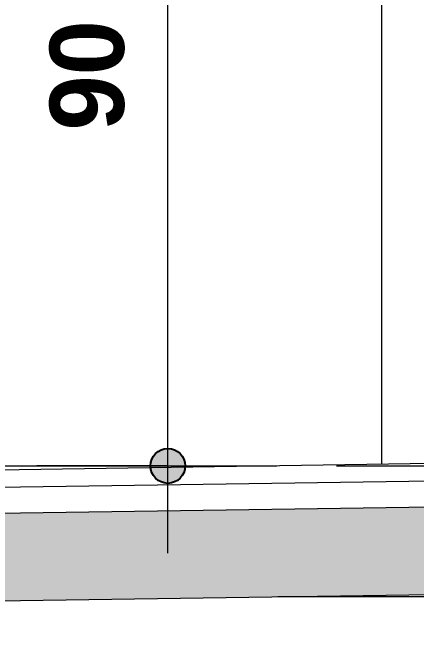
# Model space of a CAD drawing. Header units: metres. Extents: x 10.2 to 20.8, y -0.2 to 6.6.
# Drawn here: x 17.212 to 17.675, y -0.2 to 0.519 of the extents above; entities that cross this region are included whole.
import ezdxf

# ---------------------------------------------------------------- set-up
doc = ezdxf.new("R2010")
doc.units = ezdxf.units.M
doc.linetypes.add('_Pontos', pattern=[0.002, 0, -0.002])
for name, color, linetype, lineweight in [('Arestas comuns', 10, 'Continuous', 9), ('Cotas', 10, 'Continuous', 9), ('Cotas-50', 10, 'Continuous', 9), ('Níveis', 10, 'Continuous', 9), ('Padrão de corte', 7, 'Continuous', 20), ('Pilares estruturais', 7, 'Continuous', 5), ('Pisos', 7, 'Continuous', 5)]:
    doc.layers.add(name, color=color, linetype=linetype, lineweight=lineweight)
doc.styles.add('Century Gothic_B', font='GOTHICB.TTF', dxfattribs={"height": 0.085})
doc.dimstyles.new('externa_1_7_mm_azul_growarq_1', dxfattribs={"dimscale": 0.3048, "dimtxt": 0.088754, "dimasz": 0.524934, "dimexe": 0.164042, "dimexo": 0.0625, "dimgap": 0.082021, "dimtad": 1, "dimdec": 0, "dimlfac": 100, "dimdsep": 46, "dimtxsty": 'Century Gothic_B', "dimblk1": 'DOTSMALL', "dimblk2": 'DOTSMALL', "dimsah": 1, "dimcen": 0.09, "dimdle": 0.328084, "dimazin": 0, "dimtfac": 1, "dimtdec": 4, "dimtix": 1, "dimtmove": 0, "dimatfit": 3, "dimfxl": 0.492126, "dimfxlon": 1, "dimtvp": 1, "dimtolj": 1, "dimtzin": 0, "dimarcsym": 2})

# ---------------------------------------------------------------- blocks, each defined once
blk = doc.blocks.new('DIMBLOCK4-Corte 3')
at = {"layer": 'Cotas-50', "lineweight": 25}
h = blk.add_hatch(color=152, dxfattribs=at)
edge = h.paths.add_edge_path()
edge.add_arc((17.38997, 0.9), 0.02, 0, 360)
h = blk.add_hatch(color=152, dxfattribs=at)
edge = h.paths.add_edge_path()
edge.add_arc((17.38997, 0), 0.02, 0, 360)
at = {"layer": 'Cotas-50', "color": 142}
for p, q in [((17.38997, -0.1), (17.38997, 1)), ((17.23997, 0.9), (17.43997, 0.9)), ((17.38997, 0.9), (17.23997, 0.9)), ((17.23997, 0), (17.43997, 0)), ((17.38997, 0), (17.23997, 0))]:
    blk.add_line(p, q, dxfattribs=at)
at = {"layer": 'Cotas-50', "color": 152, "lineweight": 25}
for centre in [(17.38997, 0.9), (17.38997, 0)]:
    blk.add_circle(centre, 0.02, dxfattribs=at)
at = {"layer": 'Cotas-50', "color": 0, "insert": (17.25461, 0.38432), "char_height": 0.085, "width": 0.1576276, "attachment_point": 1, "rotation": 90, "line_spacing_factor": 0.984502, "style": 'Century Gothic_B'}
blk.add_mtext('90', dxfattribs=at)
blk = doc.blocks.new('_DotSmall')
at = {"color": 0, "linetype": 'ByBlock', "const_width": 0.5}
blk.add_lwpolyline([(-0.0625, 0, 1), (0.0625, 0, 1)], format="xyb", close=True, dxfattribs=at)

msp = doc.modelspace()

# ---------------------------------------------------------------- hatches: boundary and pattern name
at = {"layer": 'Padrão de corte', "lineweight": 5}
msp.add_hatch(color=29, dxfattribs=at).paths.add_polyline_path([(14.115, -0.20002), (18.235, -0.13943), (18.235, -0.03942), (14.115, -0.10001)])

# ---------------------------------------------------------------- linework, layer by layer
at = {"layer": 'Arestas comuns'}
for p, q in [((18.235, -0.00941), (14.115, -0.07)), ((18.235, -0.03942), (14.115, -0.10001))]:
    msp.add_line(p, q, dxfattribs=at)
at = {"layer": 'Níveis', "color": 9, "linetype": '_Pontos'}
msp.add_line((10.18341, 0), (20.71446, 0), dxfattribs=at)
at = {"layer": 'Pilares estruturais', "color": 250}
msp.add_line((17.635, 0.74146), (17.635, 0.00176), dxfattribs=at)
at = {"layer": 'Pisos', "lineweight": 20}
for p, q in [((18.235, 0.01059), (14.115, -0.05)), ((14.115, -0.20002), (18.235, -0.13943))]:
    msp.add_line(p, q, dxfattribs=at)
at = {"layer": 'Pisos', "color": 250}
for p, q in [((16.415, 0), (17.515, 0)), ((18.235, -0.15), (17.5161, -0.15))]:
    msp.add_line(p, q, dxfattribs=at)

# ---------------------------------------------------------------- dimensions: what is measured, and where the dimension line sits
at = {"layer": 'Cotas', "color": 142}
dim = msp.add_linear_dim(base=(17.38997, 0.9), p1=(17.23997, 0), p2=(17.23997, 0.9), angle=90, dimstyle='externa_1_7_mm_azul_growarq_1', override={"dimpost": '<>', "dimfxl": 0.9}, dxfattribs=at)
dim.commit()
dim.dimension.update_dxf_attribs({"geometry": 'DIMBLOCK4-Corte 3', "text_midpoint": (17.32033, 0.45)})

doc.saveas('drawing.dxf')
